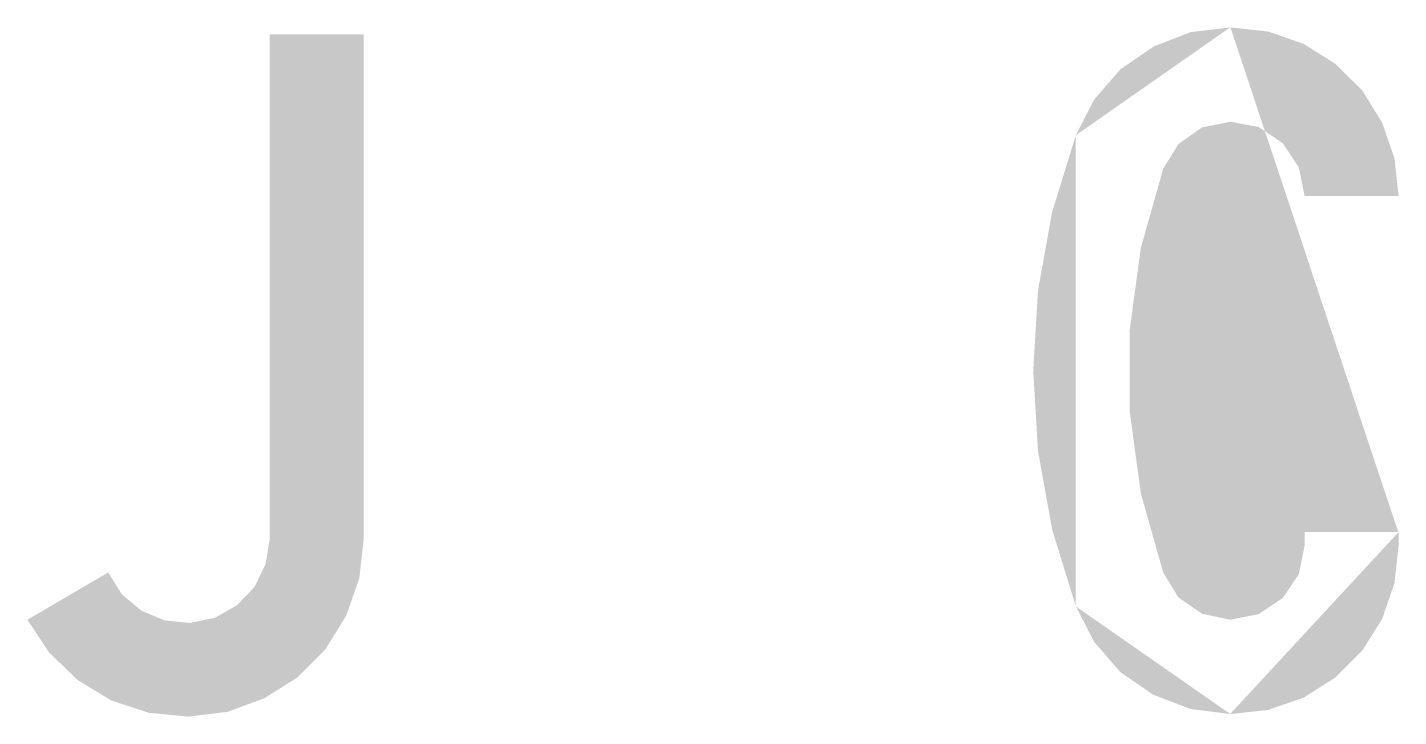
# Model space of a CAD drawing. Extents: x 0 to 1002, y -1330 to 297.
# Drawn here: x 615.3 to 727.3, y 60.5 to 116.8 of the extents above; entities that cross this region are included whole.
import ezdxf

# ---------------------------------------------------------------- set-up
doc = ezdxf.new("R2010")
doc.units = 0
doc.header["$LTSCALE"] = 12
doc.header["$MEASUREMENT"] = 0
doc.layers.add('RED', color=10, linetype='CONTINUOUS')

msp = doc.modelspace()

# ---------------------------------------------------------------- hatches: boundary and pattern name
at = {"layer": 'RED'}
h = msp.add_hatch(color=256, dxfattribs=at)
h.paths.add_polyline_path([(727.303231, 74.431165), (727.277455, 74.431165)], flags=16)
edge = h.paths.add_edge_path()
edge.add_line((719.62207, 75.53952), (727.303231, 75.53952))
edge.add_line((727.303231, 75.53952), (727.303231, 74.431165))
edge.add_line((726.968147, 71.363856), (727.303231, 74.431165))
edge.add_line((726.968147, 71.363856), (725.962894, 68.451201))
edge.add_line((725.962894, 68.451201), (724.339025, 65.847854))
edge.add_line((724.339025, 65.847854), (722.14809, 63.656919))
edge.add_line((722.14809, 63.656919), (719.544743, 62.007274))
edge.add_line((719.544743, 62.007274), (716.632088, 61.002021))
edge.add_line((716.632088, 61.002021), (713.564779, 60.666937))
edge.add_line((713.564779, 60.666937), (710.31704, 61.079348))
edge.add_line((710.31704, 61.079348), (707.275506, 62.239255))
edge.add_line((707.275506, 62.239255), (704.569057, 64.095106))
edge.add_line((704.569057, 64.095106), (702.429673, 66.569574))
edge.add_line((702.429673, 66.569574), (700.934682, 69.482229))
edge.add_line((700.934682, 69.482229), (699.001504, 75.745726))
edge.add_line((699.001504, 75.745726), (697.841597, 82.189653))
edge.add_line((697.841597, 82.189653), (697.454962, 88.736683))
edge.add_line((697.454962, 88.736683), (697.841597, 95.257937))
edge.add_line((697.841597, 95.257937), (699.001504, 101.701864))
edge.add_line((699.001504, 101.701864), (700.934682, 107.965361))
edge.add_line((700.934682, 107.965361), (702.429673, 110.878016))
edge.add_line((702.429673, 110.878016), (704.569057, 113.352483))
edge.add_line((704.569057, 113.352483), (707.275506, 115.208334))
edge.add_line((707.275506, 115.208334), (710.31704, 116.394017))
edge.add_line((710.31704, 116.394017), (713.564779, 116.780653))
edge.add_line((713.564779, 116.780653), (716.632088, 116.445568))
edge.add_line((716.632088, 116.445568), (719.544743, 115.440316))
edge.add_line((719.544743, 115.440316), (722.14809, 113.79067))
edge.add_line((722.14809, 113.79067), (724.339025, 111.625511))
edge.add_line((724.339025, 111.625511), (725.962894, 108.996389))
edge.add_line((725.962894, 108.996389), (726.968147, 106.083734))
edge.add_line((726.968147, 106.083734), (727.303231, 103.016425))
edge.add_line((727.303231, 103.016425), (719.62207, 103.016425))
edge.add_line((719.62207, 103.016425), (719.158107, 105.336238))
edge.add_line((719.158107, 105.336238), (717.843546, 107.320968))
edge.add_line((717.843546, 107.320968), (715.884593, 108.635529))
edge.add_line((715.884593, 108.635529), (713.564779, 109.073716))
edge.add_line((713.564779, 109.073716), (711.244965, 108.609753))
edge.add_line((711.244965, 108.609753), (709.311787, 107.243641))
edge.add_line((709.311787, 107.243641), (708.074553, 105.233136))
edge.add_line((708.074553, 105.233136), (706.244478, 98.763433))
edge.add_line((706.244478, 98.763433), (705.342328, 92.087525))
edge.add_line((705.342328, 92.087525), (705.342328, 85.360065))
edge.add_line((705.342328, 85.360065), (706.244478, 78.709932))
edge.add_line((706.244478, 78.709932), (708.074553, 72.24023))
edge.add_line((708.074553, 72.24023), (709.311787, 70.203949))
edge.add_line((709.311787, 70.203949), (711.244965, 68.863612))
edge.add_line((711.244965, 68.863612), (713.564779, 68.373874))
edge.add_line((713.564779, 68.373874), (715.884593, 68.837836))
edge.add_line((715.884593, 68.837836), (717.843546, 70.152397))
edge.add_line((717.843546, 70.152397), (719.158107, 72.111351))
edge.add_line((719.158107, 72.111351), (719.62207, 74.431165))
edge.add_line((719.62207, 74.431165), (719.62207, 75.53952))
edge = h.paths.add_edge_path(flags=16)
edge.add_line((727.303231, 75.53952), (727.277455, 75.53952))
edge.add_line((713.564779, 116.780653), (713.539003, 116.780653))
edge.add_line((700.934682, 107.965361), (700.908906, 107.965361))
edge.add_line((700.934682, 69.482229), (700.908906, 69.482229))
edge.add_line((713.564779, 60.666937), (713.539003, 60.666937))
h = msp.add_hatch(color=256, dxfattribs=at)
h.paths.add_polyline_path([(635.077749, 74.972455), (635.051973, 74.972455)], flags=16)
edge = h.paths.add_edge_path()
edge.add_line((635.077749, 116.213587), (635.077749, 74.972455))
edge.add_line((634.742665, 72.936174), (635.077749, 74.972455))
edge.add_line((634.742665, 72.936174), (633.840515, 71.054547))
edge.add_line((633.840515, 71.054547), (632.397076, 69.559556))
edge.add_line((632.397076, 69.559556), (630.592776, 68.528528))
edge.add_line((630.592776, 68.528528), (628.556495, 68.116117))
edge.add_line((628.556495, 68.116117), (626.494438, 68.322322))
edge.add_line((626.494438, 68.322322), (624.587036, 69.121369))
edge.add_line((624.587036, 69.121369), (622.988942, 70.461706))
edge.add_line((622.988942, 70.461706), (621.880587, 72.24023))
edge.add_line((621.880587, 72.24023), (615.282006, 68.373874))
edge.add_line((615.282006, 68.373874), (617.060529, 65.6932))
edge.add_line((617.060529, 65.6932), (619.380343, 63.450713))
edge.add_line((619.380343, 63.450713), (622.138344, 61.775292))
edge.add_line((622.138344, 61.775292), (625.205653, 60.77004))
edge.add_line((625.205653, 60.77004), (628.427617, 60.460731))
edge.add_line((628.427617, 60.460731), (631.623804, 60.847367))
edge.add_line((631.623804, 60.847367), (634.639562, 61.955722))
edge.add_line((634.639562, 61.955722), (637.371787, 63.682695))
edge.add_line((637.371787, 63.682695), (639.640049, 65.976733))
edge.add_line((639.640049, 65.976733), (641.341246, 68.734733))
edge.add_line((641.341246, 68.734733), (642.39805, 71.776267))
edge.add_line((642.39805, 71.776267), (642.75891, 74.972455))
edge.add_line((642.75891, 74.972455), (642.75891, 116.213587))
edge.add_line((642.75891, 116.213587), (635.077749, 116.213587))
edge = h.paths.add_edge_path(flags=16)
edge.add_line((642.75891, 74.972455), (642.733134, 74.972455))
edge.add_line((642.75891, 74.972455), (642.733134, 74.972455))
edge = h.paths.add_edge_path(flags=16)
edge.add_line((621.880587, 72.24023), (621.854811, 72.24023))

doc.saveas('drawing.dxf')
